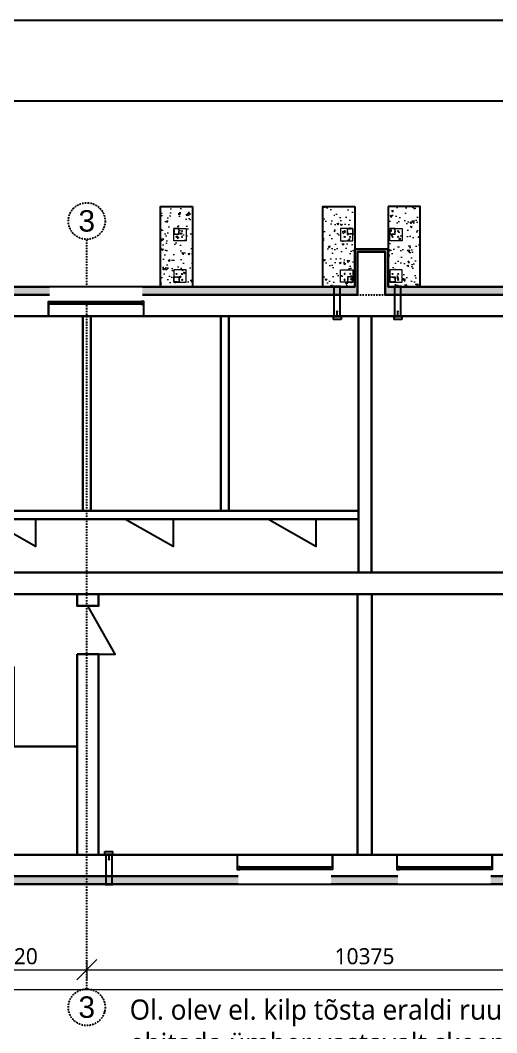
# Model space of a CAD drawing. Header units: millimetres. Extents: x 83708 to 840243643, y 645190 to 956201.
# Drawn here: x 323617 to 332514, y 937318 to 956201 of the extents above; entities that cross this region are included whole.
import ezdxf
from ezdxf import colors
from ezdxf.entities.mleader import LeaderData, LeaderLine
from ezdxf.math import Vec2, Vec3

# ---------------------------------------------------------------- set-up
doc = ezdxf.new("R2010")
doc.units = ezdxf.units.MM
doc.header["$PDMODE"] = 2
doc.header["$PDSIZE"] = 5
doc.linetypes.add('Dash', pattern=[3.2, 2, -1.2])
doc.linetypes.add('DASHDOTX2', pattern=[50.8, 25.4, -12.7, 0, -12.7])
for name, color, linetype in [('!ESP_Avatäited plaanil', 7, 'Continuous'), ('!ESP_EPS 120 Perimeeter', 141, 'Continuous'), ('!ESP_Mõõt', 252, 'Continuous'), ('!ESP_Teljed', 30, 'DASHDOTX2'), ('!ESP_Viited', 7, 'Continuous'), ('DUCT-S-1-DEVICE', 7, 'Continuous')]:
    doc.layers.add(name, color=color, linetype=linetype)
for name, color, linetype, lineweight in [('!ESP_Fassaad', 7, 'Continuous', 9), ('!ESP_Konstruktsioon lõikes', 7, 'Continuous', 30), ('_ol_ol_sein_vaates', 7, 'Continuous', 9)]:
    doc.layers.add(name, color=color, linetype=linetype, lineweight=lineweight)
doc.layers.add('!ESP_no_print', color=252, linetype='Continuous', plot=False)
doc.styles.add('Annotative', font='malgunsl.ttf', dxfattribs={"height": 2})
doc.styles.add('Arial', font='arial.ttf')
doc.dimstyles.new('Annotative', dxfattribs={"dimtxt": 2.5, "dimasz": 2.5, "dimexe": 1.25, "dimexo": 0.625, "dimtad": 1, "dimdec": 0, "dimrnd": 5, "dimtxsty": 'Annotative', "dimblk": 'OBLIQUE', "dimcen": 0, "dimdle": 1, "dimadec": 0, "dimazin": 0, "dimtfac": 1, "dimtdec": 0, "dimtmove": 0, "dimatfit": 3, "dimfxl": 1, "dimfxlon": 1, "dimarcsym": 1})

# ---------------------------------------------------------------- blocks, each defined once
blk = doc.blocks.new('A$Cef77760f')
at = {"layer": '!ESP_Teljed'}
for points in [[(-31825, -2104), (-31825, 11875)], [(-42300, 10840), (1500, 10840)], [(1500, 5260), (-42300, 5260)], [(1500, 0), (-42300, 0)]]:
    blk.add_lwpolyline(points, dxfattribs=at)
for centre in [(-31825, 12217), (-31825, -2446)]:
    blk.add_circle(centre, 342, dxfattribs=at)
at = {"layer": '!ESP_Teljed', "char_height": 400, "width": 684.66, "attachment_point": 5, "style": 'Arial'}
for insert in [(-31825, 12217), (-31825, -2446)]:
    blk.add_mtext('3', dxfattribs=dict(at, insert=insert))
blk = doc.blocks.new('_Oblique')
at = {"color": 0, "linetype": 'ByBlock', "lineweight": -2}
blk.add_line((-0.5, -0.5), (0.5, 0.5), dxfattribs=at)
blk = doc.blocks.new('*D837')
at = {"layer": '!ESP_Mõõt', "color": 0, "lineweight": -2, "transparency": 16777216}
for p, q in [((5455, -12435), (5455, -12773)), ((8175, -12435), (8175, -12773)), ((5305, -12585), (8325, -12585))]:
    blk.add_line(p, q, dxfattribs=at)
at = {"layer": 'Defpoints', "color": 0, "transparency": 16777216}
for p in [(5455, -11897), (8175, -11951), (8175, -12585)]:
    blk.add_point(p, dxfattribs=at)
at = {"layer": '!ESP_Mõõt', "color": 0, "lineweight": -2, "transparency": 16777216, "xscale": 375, "yscale": 375, "zscale": 375, "rotation": 180}
blk.add_blockref('_Oblique', (5455, -12585), dxfattribs=at)
at = {"layer": '!ESP_Mõõt', "color": 0, "lineweight": -2, "transparency": 16777216, "xscale": 375, "yscale": 375, "zscale": 375}
blk.add_blockref('_Oblique', (8175, -12585), dxfattribs=at)
at = {"layer": '!ESP_Mõõt', "color": 0, "lineweight": 0, "transparency": 16777216, "insert": (6815, -12336), "char_height": 300, "attachment_point": 5, "style": 'Annotative'}
blk.add_mtext('2720', dxfattribs=at)
blk = doc.blocks.new('*D838')
at = {"layer": '!ESP_Mõõt', "color": 0, "lineweight": -2, "transparency": 16777216}
for p, q in [((8175, -12435), (8175, -12773)), ((18550, -12435), (18550, -12773)), ((8025, -12585), (18700, -12585))]:
    blk.add_line(p, q, dxfattribs=at)
at = {"layer": 'Defpoints', "color": 0, "transparency": 16777216}
for p in [(8175, -11951), (18550, -11896), (18550, -12585)]:
    blk.add_point(p, dxfattribs=at)
at = {"layer": '!ESP_Mõõt', "color": 0, "lineweight": -2, "transparency": 16777216, "xscale": 375, "yscale": 375, "zscale": 375, "rotation": 180}
blk.add_blockref('_Oblique', (8175, -12585), dxfattribs=at)
at = {"layer": '!ESP_Mõõt', "color": 0, "lineweight": -2, "transparency": 16777216, "xscale": 375, "yscale": 375, "zscale": 375}
blk.add_blockref('_Oblique', (18550, -12585), dxfattribs=at)
at = {"layer": '!ESP_Mõõt', "color": 0, "lineweight": 0, "transparency": 16777216, "insert": (13362, -12336), "char_height": 300, "attachment_point": 5, "style": 'Annotative'}
blk.add_mtext('10375', dxfattribs=at)
blk = doc.blocks.new('*D833')
at = {"layer": '!ESP_Mõõt', "color": 0, "lineweight": -2, "transparency": 16777216}
for p, q in [((-200, -12812), (-200, -13150)), ((40200, -12812), (40200, -13150)), ((40350, -12962), (-350, -12962))]:
    blk.add_line(p, q, dxfattribs=at)
at = {"layer": 'Defpoints', "color": 0, "transparency": 16777216}
for p in [(-200, -11040), (40200, -11040), (-200, -12962)]:
    blk.add_point(p, dxfattribs=at)
at = {"layer": '!ESP_Mõõt', "color": 0, "lineweight": -2, "transparency": 16777216, "xscale": 375, "yscale": 375, "zscale": 375, "rotation": 180}
blk.add_blockref('_Oblique', (-200, -12962), dxfattribs=at)
at = {"layer": '!ESP_Mõõt', "color": 0, "lineweight": -2, "transparency": 16777216, "xscale": 375, "yscale": 375, "zscale": 375}
blk.add_blockref('_Oblique', (40200, -12962), dxfattribs=at)
at = {"layer": '!ESP_Mõõt', "color": 0, "lineweight": 0, "transparency": 16777216, "insert": (20000, -12713), "char_height": 300, "attachment_point": 5, "style": 'Annotative'}
blk.add_mtext('40400', dxfattribs=at)
blk = doc.blocks.new('A$C8ba190c6')
at = {"layer": '!ESP_Avatäited plaanil'}
for points in [[(-1760, 420), (-1760, -90), (-2660, 420)], [(-2920, -900), (-3431, -900), (-2920, 0)], [(-200, -900), (310, -900), (-200, 0)]]:
    blk.add_lwpolyline(points, dxfattribs=at)
at = {"layer": '!ESP_Konstruktsioon lõikes'}
for points in [[(-3160, 220), (-3160, 220), (-3160, 0), (-2760, 0), (-2760, 220), (-2660, 220), (-2660, 620)], [(-1760, 620), (-1760, 220), (-400, 220), (-400, 0), (0, 0), (0, 220)], [(-400, -2620), (-791, -2620), (-1580, -2620), (-1580, -1142), (-1760, -1142), (-1760, -3500), (-2760, -3500)]]:
    blk.add_lwpolyline(points, dxfattribs=at)
for points in [[(-3160, -900), (-2760, -900), (-2760, -4640), (-3160, -4640)], [(-400, -900), (0, -900), (0, -4640), (-400, -4640)]]:
    blk.add_lwpolyline(points, close=True, dxfattribs=at)
at = {"lineweight": 0}
for points in [[(-1760, -1250), (-2760, -1250), (-2760, -1500), (-1760, -1500)], [(-2235, -1250), (-2235, -3500), (-1981, -3000), (-2235, -3500), (-2467, -3000)], [(-1760, -1150), (-1760, -2750)], [(-1760, -1500), (-2760, -1500), (-2760, -1750), (-1760, -1750)], [(-1760, -1750), (-2760, -1750), (-2760, -2000), (-1760, -2000)], [(-1760, -2000), (-2760, -2000), (-2760, -2250), (-1760, -2250)], [(-1760, -2250), (-2760, -2250), (-2760, -2500), (-1760, -2500)], [(-1760, -2500), (-2760, -2500), (-2760, -2750), (-1760, -2750)], [(-1760, -2500), (-2760, -2500), (-2760, -2750), (-1760, -2750)], [(-2360, -2750), (-2760, -2750)], [(-1760, -2750), (-2760, -2750), (-2760, -3000), (-1760, -3000)], [(-1760, -2750), (-2360, -2750)], [(-1760, -3000), (-2760, -3000), (-2760, -3250), (-1760, -3250)], [(-1760, -3000), (-2760, -3000), (-2760, -3250), (-1760, -3250)], [(-1760, -3000), (-2360, -3000)], [(-1760, -3250), (-2760, -3250), (-2760, -3500), (-1760, -3500)], [(-1760, -3250), (-2360, -3250)], [(-1760, -3500), (-2360, -3500)]]:
    blk.add_lwpolyline(points, dxfattribs=at)
blk = doc.blocks.new('A$C9a3fe0df')
at = {"layer": '!ESP_Konstruktsioon lõikes'}
for points in [[(0, 11640), (530, 11640), (530, 10840), (13230, 10840), (13230, 11640), (13750, 11640), (13750, 10840), (26330, 10840), (26330, 11640), (26850, 11640), (26850, 10840), (39470, 10840), (39470, 11640), (40000, 11640), (40000, 0), (0, 0)], [(400, 10440), (39600, 10440), (39600, 400), (400, 400)], [(13490, 10440), (13250, 10440), (13250, 5660), (13490, 5660)], [(13495, 400), (13230, 400), (13230, 5260), (13495, 5260)]]:
    blk.add_lwpolyline(points, close=True, dxfattribs=at)
for points in [[(13230, 10840), (13230, 11640), (13750, 11640), (13750, 10840)], [(400, 10440), (40000, 10440)], [(6635, 5660), (18830, 5660)], [(18830, 5260), (6635, 5260)], [(13050, 5260), (13250, 5260)], [(13490, 5260), (13690, 5260)]]:
    blk.add_lwpolyline(points, dxfattribs=at)
blk = doc.blocks.new('A$C15717044')
blk.add_wipeout([(-890, 171), (890, 171), (890, 121), (865, 121), (865, -150), (-865, -150), (-865, 121), (-890, 121)])
at = {"layer": '!ESP_Avatäited plaanil'}
for points in [[(-890, 400), (-890, 171), (-890, 121), (-840, 121), (-840, 171), (-890, 171), (890, 171), (890, 400), (890, 171), (890, 121), (840, 121), (840, 171), (840, 121), (-840, 121), (-840, 146), (840, 146)], [(-865, -150), (865, -150)]]:
    blk.add_lwpolyline(points, dxfattribs=at)
blk = doc.blocks.new('A$Cf971dbfe')
at = {"layer": '!ESP_Fassaad', "color": 8}
for points in [[(-230, -230), (0, -230), (0, 0), (-230, 0)], [(0, -100), (-100, -100), (-100, 0), (0, 0)]]:
    blk.add_lwpolyline(points, close=True, dxfattribs=at)
at = {"layer": '!ESP_Fassaad', "color": 8, "linetype": 'Dash', "ltscale": 0.5}
blk.add_lwpolyline([(-5, -95), (-95, -95), (-95, -5), (-5, -5)], close=True, dxfattribs=at)
at = {"layer": '!ESP_Fassaad', "color": 8}
for centre in [(-155, -45), (-155, -155), (-50, -155)]:
    blk.add_circle(centre, 10, dxfattribs=at)
blk = doc.blocks.new('A$C8c9964b3')
at = {"color": 6, "xscale": -1}
blk.add_blockref('A$Cf971dbfe', (-3345, 0), dxfattribs=at)
at = {"color": 6}
blk.add_blockref('A$Cf971dbfe', (0, 0), dxfattribs=at)
at = {"color": 6, "rotation": 180}
blk.add_blockref('A$Cf971dbfe', (-3345, -1000), dxfattribs=at)
at = {"color": 6, "xscale": -1, "rotation": 180}
blk.add_blockref('A$Cf971dbfe', (0, -1000), dxfattribs=at)
blk = doc.blocks.new('*U737')
at = {"layer": 'DUCT-S-1-DEVICE', "color": 7, "linetype": 'Continuous', "lineweight": -3}
for p, q in [((73911, 80165, 2428), (73911, 80165, 2571)), ((73911, 80150, 2571), (73911, 80150, 2428)), ((73911, 80150, 2428), (74054, 80150, 2428)), ((74054, 80165, 2571), (74054, 80165, 2428)), ((74054, 80150, 2428), (74054, 80150, 2571)), ((73983, 79700, 2500), (73974, 79680, 2500)), ((73992, 79680, 2500), (73983, 79700, 2500)), ((73901, 79600, 2466), (73894, 79600, 2500)), ((73906, 79595, 2468), (73899, 79595, 2500)), ((73909, 79600, 2500), (73909, 79595, 2500)), ((73974, 79680, 2500), (73980, 79680, 2500)), ((73980, 79680, 2500), (73980, 79600, 2500)), ((73980, 79600, 2500), (73986, 79600, 2500)), ((73986, 79600, 2500), (73986, 79680, 2500)), ((73986, 79680, 2500), (73992, 79680, 2500)), ((74056, 79600, 2500), (74056, 79595, 2500)), ((74066, 79595, 2500), (74060, 79595, 2468)), ((74071, 79600, 2500), (74064, 79600, 2466))]:
    blk.add_line(p, q, dxfattribs=at)
at = {"layer": 'DUCT-S-1-DEVICE', "color": 5, "linetype": 'Continuous', "lineweight": -3}
for p, q in [((73911, 80165, 2571), (73911, 80150, 2571)), ((73911, 80165, 2571), (74054, 80165, 2571)), ((74054, 80150, 2571), (73911, 80150, 2571)), ((73928, 79600, 2500), (73928, 80150, 2500)), ((74038, 79600, 2500), (74038, 80150, 2500)), ((74054, 80165, 2571), (74054, 80150, 2571)), ((73983, 79700, 2500), (73974, 79680, 2500)), ((73992, 79680, 2500), (73983, 79700, 2500)), ((73894, 79600, 2500), (73901, 79600, 2534)), ((73894, 79600, 2500), (73899, 79595, 2500)), ((73899, 79595, 2500), (73906, 79595, 2532)), ((73901, 79600, 2534), (73920, 79600, 2563)), ((73906, 79595, 2532), (73924, 79595, 2559)), ((73909, 79595, 2500), (73909, 79542, 2500)), ((73920, 79600, 2563), (73949, 79600, 2582)), ((73924, 79595, 2559), (73951, 79595, 2577)), ((73949, 79600, 2582), (73983, 79600, 2588)), ((73951, 79595, 2577), (73983, 79595, 2583)), ((73974, 79680, 2500), (73980, 79680, 2500)), ((73980, 79680, 2500), (73980, 79600, 2500)), ((73980, 79600, 2500), (73986, 79600, 2500)), ((73983, 79600, 2588), (74017, 79600, 2582)), ((73983, 79595, 2583), (74015, 79595, 2577)), ((73986, 79600, 2500), (73986, 79680, 2500)), ((73986, 79680, 2500), (73992, 79680, 2500)), ((74015, 79595, 2577), (74042, 79595, 2559)), ((74017, 79600, 2582), (74045, 79600, 2563)), ((74042, 79595, 2559), (74060, 79595, 2532)), ((74045, 79600, 2563), (74064, 79600, 2534)), ((74056, 79595, 2500), (74056, 79542, 2500)), ((74060, 79595, 2532), (74066, 79595, 2500)), ((74064, 79600, 2534), (74071, 79600, 2500)), ((74071, 79600, 2500), (74066, 79595, 2500))]:
    blk.add_line(p, q, dxfattribs=at)
at = {"layer": 'DUCT-S-1-DEVICE', "color": 7, "linetype": 'Continuous', "lineweight": -3, "extrusion": (0, 1, 0)}
for centre in [(73983, 80150, 2500), (73983, 79600, 2500)]:
    blk.add_ellipse(centre, major_axis=(-55, 0), ratio=1, start_param=0, end_param=3.141593, dxfattribs=at)
at = {"layer": 'DUCT-S-1-DEVICE', "color": 7, "linetype": 'Continuous', "lineweight": -3, "extrusion": (0, -1, 0)}
blk.add_ellipse((73983, 79600, 2500), major_axis=(73.5, 0), ratio=1, start_param=0, end_param=3.141593, dxfattribs=at)
at = {"layer": 'DUCT-S-1-DEVICE', "color": 5, "linetype": 'Continuous', "lineweight": -3, "extrusion": (0, -1, 0)}
blk.add_ellipse((73983, 79542, 2500), major_axis=(73.5, 0), ratio=1, start_param=0, end_param=3.141593, dxfattribs=at)
blk = doc.blocks.new('*U738')
at = {"layer": 'DUCT-S-1-DEVICE', "color": 7, "linetype": 'Continuous', "lineweight": -3}
for p, q in [((72778, 80165, 2428), (72778, 80165, 2571)), ((72778, 80150, 2571), (72778, 80150, 2428)), ((72778, 80150, 2428), (72921, 80150, 2428)), ((72921, 80165, 2571), (72921, 80165, 2428)), ((72921, 80150, 2428), (72921, 80150, 2571)), ((72849, 79700, 2500), (72840, 79680, 2500)), ((72858, 79680, 2500), (72849, 79700, 2500)), ((72768, 79600, 2466), (72761, 79600, 2500)), ((72772, 79595, 2468), (72766, 79595, 2500)), ((72776, 79600, 2500), (72776, 79595, 2500)), ((72840, 79680, 2500), (72846, 79680, 2500)), ((72846, 79680, 2500), (72846, 79600, 2500)), ((72846, 79600, 2500), (72852, 79600, 2500)), ((72852, 79600, 2500), (72852, 79680, 2500)), ((72852, 79680, 2500), (72858, 79680, 2500)), ((72923, 79600, 2500), (72923, 79595, 2500)), ((72933, 79595, 2500), (72926, 79595, 2468)), ((72938, 79600, 2500), (72931, 79600, 2466))]:
    blk.add_line(p, q, dxfattribs=at)
at = {"layer": 'DUCT-S-1-DEVICE', "color": 5, "linetype": 'Continuous', "lineweight": -3}
for p, q in [((72778, 80165, 2571), (72778, 80150, 2571)), ((72778, 80165, 2571), (72921, 80165, 2571)), ((72921, 80150, 2571), (72778, 80150, 2571)), ((72794, 79600, 2500), (72794, 80150, 2500)), ((72904, 79600, 2500), (72904, 80150, 2500)), ((72921, 80165, 2571), (72921, 80150, 2571)), ((72849, 79700, 2500), (72840, 79680, 2500)), ((72858, 79680, 2500), (72849, 79700, 2500)), ((72761, 79600, 2500), (72768, 79600, 2534)), ((72761, 79600, 2500), (72766, 79595, 2500)), ((72766, 79595, 2500), (72772, 79595, 2532)), ((72768, 79600, 2534), (72787, 79600, 2563)), ((72772, 79595, 2532), (72790, 79595, 2559)), ((72776, 79595, 2500), (72776, 79542, 2500)), ((72787, 79600, 2563), (72815, 79600, 2582)), ((72790, 79595, 2559), (72817, 79595, 2577)), ((72815, 79600, 2582), (72849, 79600, 2588)), ((72817, 79595, 2577), (72849, 79595, 2583)), ((72840, 79680, 2500), (72846, 79680, 2500)), ((72846, 79680, 2500), (72846, 79600, 2500)), ((72846, 79600, 2500), (72852, 79600, 2500)), ((72849, 79600, 2588), (72883, 79600, 2582)), ((72849, 79595, 2583), (72881, 79595, 2577)), ((72852, 79600, 2500), (72852, 79680, 2500)), ((72852, 79680, 2500), (72858, 79680, 2500)), ((72881, 79595, 2577), (72908, 79595, 2559)), ((72883, 79600, 2582), (72912, 79600, 2563)), ((72908, 79595, 2559), (72926, 79595, 2532)), ((72912, 79600, 2563), (72931, 79600, 2534)), ((72923, 79595, 2500), (72923, 79542, 2500)), ((72926, 79595, 2532), (72933, 79595, 2500)), ((72931, 79600, 2534), (72938, 79600, 2500)), ((72938, 79600, 2500), (72933, 79595, 2500))]:
    blk.add_line(p, q, dxfattribs=at)
at = {"layer": 'DUCT-S-1-DEVICE', "color": 7, "linetype": 'Continuous', "lineweight": -3, "extrusion": (0, 1, 0)}
for centre in [(72849, 80150, 2500), (72849, 79600, 2500)]:
    blk.add_ellipse(centre, major_axis=(-55, 0), ratio=1, start_param=0, end_param=3.141593, dxfattribs=at)
at = {"layer": 'DUCT-S-1-DEVICE', "color": 7, "linetype": 'Continuous', "lineweight": -3, "extrusion": (0, -1, 0)}
blk.add_ellipse((72849, 79600, 2500), major_axis=(73.5, 0), ratio=1, start_param=0, end_param=3.141593, dxfattribs=at)
at = {"layer": 'DUCT-S-1-DEVICE', "color": 5, "linetype": 'Continuous', "lineweight": -3, "extrusion": (0, -1, 0)}
blk.add_ellipse((72849, 79542, 2500), major_axis=(73.5, 0), ratio=1, start_param=0, end_param=3.141593, dxfattribs=at)
blk = doc.blocks.new('*U744')
at = {"layer": 'DUCT-S-1-DEVICE', "color": 5, "linetype": 'Continuous', "lineweight": -3}
for p, q in [((68500, 69560, 2500), (68505, 69565, 2500)), ((68507, 69560, 2534), (68500, 69560, 2500)), ((68512, 69565, 2532), (68505, 69565, 2500)), ((68526, 69560, 2563), (68507, 69560, 2534)), ((68530, 69565, 2559), (68512, 69565, 2532)), ((68515, 69565, 2500), (68515, 69618, 2500)), ((68555, 69560, 2582), (68526, 69560, 2563)), ((68557, 69565, 2577), (68530, 69565, 2559)), ((68534, 69560, 2500), (68534, 69010, 2500)), ((68589, 69560, 2588), (68555, 69560, 2582)), ((68589, 69565, 2583), (68557, 69565, 2577)), ((68586, 69560, 2500), (68586, 69480, 2500)), ((68592, 69560, 2500), (68586, 69560, 2500)), ((68621, 69565, 2577), (68589, 69565, 2583)), ((68623, 69560, 2582), (68589, 69560, 2588)), ((68592, 69480, 2500), (68592, 69560, 2500)), ((68648, 69565, 2559), (68621, 69565, 2577)), ((68651, 69560, 2563), (68623, 69560, 2582)), ((68644, 69560, 2500), (68644, 69010, 2500)), ((68666, 69565, 2532), (68648, 69565, 2559)), ((68671, 69560, 2534), (68651, 69560, 2563)), ((68662, 69565, 2500), (68662, 69618, 2500)), ((68672, 69565, 2500), (68666, 69565, 2532)), ((68677, 69560, 2500), (68671, 69560, 2534)), ((68677, 69560, 2500), (68672, 69565, 2500)), ((68586, 69480, 2500), (68580, 69480, 2500)), ((68580, 69480, 2500), (68589, 69460, 2500)), ((68589, 69460, 2500), (68598, 69480, 2500)), ((68598, 69480, 2500), (68592, 69480, 2500)), ((68517, 68995, 2571), (68517, 69010, 2571)), ((68517, 69010, 2571), (68660, 69010, 2571)), ((68660, 68995, 2571), (68517, 68995, 2571)), ((68660, 68995, 2571), (68660, 69010, 2571))]:
    blk.add_line(p, q, dxfattribs=at)
at = {"layer": 'DUCT-S-1-DEVICE', "color": 7, "linetype": 'Continuous', "lineweight": -3}
for p, q in [((68500, 69560, 2500), (68507, 69560, 2466)), ((68505, 69565, 2500), (68512, 69565, 2468)), ((68515, 69560, 2500), (68515, 69565, 2500)), ((68586, 69560, 2500), (68586, 69480, 2500)), ((68592, 69560, 2500), (68586, 69560, 2500)), ((68592, 69480, 2500), (68592, 69560, 2500)), ((68662, 69560, 2500), (68662, 69565, 2500)), ((68666, 69565, 2468), (68672, 69565, 2500)), ((68671, 69560, 2466), (68677, 69560, 2500)), ((68586, 69480, 2500), (68580, 69480, 2500)), ((68580, 69480, 2500), (68589, 69460, 2500)), ((68589, 69460, 2500), (68598, 69480, 2500)), ((68598, 69480, 2500), (68592, 69480, 2500)), ((68660, 69010, 2428), (68517, 69010, 2428)), ((68517, 69010, 2428), (68517, 69010, 2571)), ((68517, 68995, 2571), (68517, 68995, 2428)), ((68660, 69010, 2571), (68660, 69010, 2428)), ((68660, 68995, 2428), (68660, 68995, 2571))]:
    blk.add_line(p, q, dxfattribs=at)
at = {"layer": 'DUCT-S-1-DEVICE', "color": 5, "linetype": 'Continuous', "lineweight": -3, "extrusion": (0, 1, 0)}
blk.add_ellipse((68589, 69618, 2500), major_axis=(-73.5, 0), ratio=1, start_param=0, end_param=3.141593, dxfattribs=at)
at = {"layer": 'DUCT-S-1-DEVICE', "color": 7, "linetype": 'Continuous', "lineweight": -3, "extrusion": (0, 1, 0)}
blk.add_ellipse((68589, 69560, 2500), major_axis=(-73.5, 0), ratio=1, start_param=0, end_param=3.141593, dxfattribs=at)
at = {"layer": 'DUCT-S-1-DEVICE', "color": 7, "linetype": 'Continuous', "lineweight": -3, "extrusion": (0, -1, 0)}
for centre in [(68589, 69560, 2500), (68589, 69010, 2500)]:
    blk.add_ellipse(centre, major_axis=(55, 0), ratio=1, start_param=0, end_param=3.141593, dxfattribs=at)
blk = doc.blocks.new('A$Cd7e57fc7')
at = {"layer": 'DUCT-S-1-DEVICE'}
for name in ['*U738', '*U737', '*U744']:
    blk.add_blockref(name, (-60000, -80000), dxfattribs=at)
blk = doc.blocks.new('A$C8bd7207e')
at = {"layer": '_ol_ol_sein_vaates', "linetype": 'ByBlock', "transparency": 33554687}
h = blk.add_hatch(dxfattribs=at)
h.set_pattern_fill('AR-CONC', color=256, scale=2, angle=90)
h.set_pattern_definition([(140, (-262392.27, -62659.9), (31.87817, 364.36934), [38.1, -419.1]), (85, (-262392.27, -62659.9), (-382.1137, -70.48684), [30.48, -335.28117]), (190.45144, (-262389.6, -62629.53), (-350.2355, 293.8825), [32.38, -356.1805]), (136.1842, (-262493.87, -62659.9), (84.08466, 542.1581), [57.15, -628.65]), (186.63556, (-262486.87, -62614.7), (-494.8522, 474.8083), [48.57, -534.2712]), (81.18415, (-262493.9, -62659.9), (-494.8522, 474.8083), [45.7199, -502.9195]), (111, (-262468.47, -62609.1), (204.5304, 303.22878), [38.1, -419.1]), (56, (-262468.47, -62609.1), (-368.37593, 123.60406), [30.48, -335.28]), (161.45145, (-262451.43, -62583.82), (-163.84554, 426.83284), [32.38, -356.1799]), (127.5, (-262392.27, -62659.89), (-169.11008, 6.177207), [0, -331.216, 0, -340.36, 0, -336.55]), (97.5, (-262392.27, -62659.89), (-200.36115, 133.63933), [0, -194.056, 0, -323.596, 0, -128.27]), (57.5, (-262392.27, -62773.17), (11.45749, 271.18119), [0, -127, 0, -396.24, 0, -525.78]), (47.5, (-262392.27, -62823.97), (-50.85298, 296.25836), [0, -165.1, 0, -263.144, 0, -373.38])])
h.paths.add_polyline_path([(-300, 50), (-300, -1450), (300, -1450), (300, 50)])
at = {"color": 0, "linetype": 'ByBlock', "transparency": 33554687}
blk.add_lwpolyline([(-300, 50), (-300, -1450), (300, -1450), (300, 50)], close=True, dxfattribs=at)
blk = doc.blocks.new('A$Cb56cea9a')
at = {"layer": '!ESP_Mõõt', "lineweight": 0}
for base, p1, p2, picture, middle in [((-200, -12962.2), (40200, -11040), (-200, -11040), '*D833', (20000, -12713.3)), ((8175, -12585.3), (5455, -11896.7), (8175, -11951.1), '*D837', (6815, -12336.3)), ((18550, -12585.3), (8175, -11951.1), (18550, -11896.3), '*D838', (13362.5, -12335.5))]:
    dim = blk.add_linear_dim(base=base, p1=p1, p2=p2, dimstyle='Annotative', dxfattribs=at)
    dim.commit()
    dim.dimension.update_dxf_attribs({"geometry": picture, "text_midpoint": middle})

msp = doc.modelspace()

# ---------------------------------------------------------------- hatches: boundary and pattern name
at = {"layer": '!ESP_EPS 120 Perimeeter'}
h = msp.add_hatch(dxfattribs=at)
h.set_pattern_fill('HONEY', color=256, scale=20, style=0)
h.set_pattern_definition([(0, (-481675.35, -124491.55), (95.25, 54.992613), [63.5, -127]), (120, (-481675.35, -124491.55), (-95.2499998, 54.9926133), [63.5, -127]), (60, (-481675.35, -124491.55), (2e-07, 109.9852262), [-127, 63.5])])
h.paths.add_polyline_path([(317263.7, 951229.3), (317263.7, 951929.3), (316533.7, 951929.3), (316533.7, 940089.3), (356833.7, 940089.3), (356833.7, 951929.3), (356103.7, 951929.3), (356103.7, 951229.3), (343583.7, 951229.3), (343583.7, 951929.3), (342963.7, 951929.3), (342963.7, 951229.3), (330483.7, 951229.3), (330483.7, 951929.3), (329863.7, 951929.3), (329863.7, 951229.3)])
h.paths.add_polyline_path([(329913.7, 951079.3), (329913.7, 951879.3), (330433.7, 951879.3), (330433.7, 951079.3), (343013.7, 951079.3), (343013.7, 951879.3), (343533.7, 951879.3), (343533.7, 951079.3), (356153.7, 951079.3), (356153.7, 951879.3), (356683.7, 951879.3), (356683.7, 940239.3), (316683.7, 940239.3), (316683.7, 951879.3), (317213.7, 951879.3), (317213.7, 951079.3)], flags=16)

# ---------------------------------------------------------------- linework, layer by layer
at = {"layer": '!ESP_Avatäited plaanil'}
for points in [[(323903.7, 946899.3), (323903.7, 946388.8), (323003.7, 946899.3)], [(326472.4, 946899.3), (326472.4, 946388.8), (325572.4, 946899.3)], [(329137.9, 946899.3), (329137.9, 946388.8), (328237.9, 946899.3)]]:
    msp.add_lwpolyline(points, dxfattribs=at)
at = {"layer": '!ESP_Konstruktsioon lõikes'}
for points in [[(316533.7, 951929.3), (317263.7, 951929.3), (317263.7, 951229.3), (329863.7, 951229.3), (329863.7, 951929.3), (330483.7, 951929.3), (330483.7, 951229.3), (342963.7, 951229.3), (342963.7, 951929.3), (343583.7, 951929.3), (343583.7, 951229.3), (356103.7, 951229.3), (356103.7, 951929.3), (356833.7, 951929.3), (356833.7, 940089.3), (316533.7, 940089.3)], [(316533.7, 951929.3), (317263.7, 951929.3), (317263.7, 951229.3), (329863.7, 951229.3), (329863.7, 951929.3), (330483.7, 951929.3), (330483.7, 951229.3), (342963.7, 951229.3), (342963.7, 951929.3), (343583.7, 951929.3), (343583.7, 951229.3), (356103.7, 951229.3), (356103.7, 951929.3), (356833.7, 951929.3), (356833.7, 940089.3), (316533.7, 940089.3)], [(316683.7, 951879.3), (317213.7, 951879.3), (317213.7, 951079.3), (329913.7, 951079.3), (329913.7, 951879.3), (330433.7, 951879.3), (330433.7, 951079.3), (343013.7, 951079.3), (343013.7, 951879.3), (343533.7, 951879.3), (343533.7, 951079.3), (356153.7, 951079.3), (356153.7, 951879.3), (356683.7, 951879.3), (356683.7, 940239.3), (316683.7, 940239.3)], [(316683.7, 951879.3), (317213.7, 951879.3), (317213.7, 951079.3), (329913.7, 951079.3), (329913.7, 951879.3), (330433.7, 951879.3), (330433.7, 951079.3), (343013.7, 951079.3), (343013.7, 951879.3), (343533.7, 951879.3), (343533.7, 951079.3), (356153.7, 951079.3), (356153.7, 951879.3), (356683.7, 951879.3), (356683.7, 940239.3), (316683.7, 940239.3)], [(327362.8, 950679.3), (327512.8, 950679.3), (327512.8, 947049.3), (327362.8, 947049.3)], [(329933.7, 947049.3), (329933.7, 946899.3), (317083.7, 946899.3), (317083.7, 947049.3)]]:
    msp.add_lwpolyline(points, close=True, dxfattribs=at)
at = {"layer": '!ESP_no_print'}
for points in [[(302249.6, 956200.6), (365249.6, 956200.6), (365249.6, 911650.6), (302249.6, 911650.6)], [(302249.6, 956200.6), (365249.6, 956200.6), (365249.6, 911650.6), (302249.6, 911650.6)], [(305249.6, 954700.6), (363749.6, 954700.6), (363749.6, 913150.6), (305249.6, 913150.6)], [(305249.6, 954700.6), (363749.6, 954700.6), (363749.6, 913150.6), (305249.6, 913150.6)]]:
    msp.add_lwpolyline(points, close=True, dxfattribs=at)

# ---------------------------------------------------------------- block references
at = {"lineweight": 0}
for name, p in [('A$Cef77760f', (356683.7, 940239.3)), ('A$C8c9964b3', (329828.7, 952314.3)), ('A$Cb56cea9a', (316683.7, 951079.3)), ('A$C9a3fe0df', (316683.7, 940239.3)), ('A$C8ba190c6', (325078.8, 945279.3))]:
    msp.add_blockref(name, p, dxfattribs=at)
at = {"xscale": -1}
for p in [(326533.7, 952679.3), (329563.7, 952679.3)]:
    msp.add_blockref('A$C8bd7207e', p, dxfattribs=at)
msp.add_blockref('A$C8bd7207e', (330783.7, 952679.3))
at = {"lineweight": 0, "xscale": -1}
msp.add_blockref('A$C8c9964b3', (330518.7, 952314.3), dxfattribs=at)

# ---------------------------------------------------------------- leaders
at = {"layer": '!ESP_Viited'}
ml = msp.add_multileader_mtext('Standard', dxfattribs=at)
ml.set_content('\\A1;Vundamendiplokk\\P\\pxql;2X1500x600x600 vastavalt sõlmele ', color=256, style='Annotative')
ml.set_leader_properties()
ml.build(insert=Vec2(0, 0))
ml.multileader.update_dxf_attribs({"text_left_attachment_type": 5, "dogleg_length": 0, "arrow_head_size": 375, "scale": 150})
ctx = ml.context
ctx.base_point, ctx.scale, ctx.char_height, ctx.arrow_head_size, ctx.landing_gap_size, ctx.plane_origin = Vec3(310595.6, 954242.3), 150, 375, 375, 0, Vec3(345339.9, 951024.2)
ctx.right_attachment = 5
notes = []
notes.append((ctx, [(1, (1, 1, 0), (318334.7, 953315.3), (-1, 0), 0, [(0, [(320593.7, 952679.3)], 0, [])])]))
ctx.mtext.insert, ctx.mtext.width, ctx.mtext.defined_height, ctx.mtext.flow_direction = Vec3(310595.6, 954433.1), 8620.807, 2192.5, 5
for ctx, leaders in notes:
    for number, flags, end, landing, length, lines in leaders:
        leader = LeaderData()
        leader.index, (leader.has_last_leader_line, leader.has_dogleg_vector, leader.attachment_direction) = number, flags
        leader.last_leader_point, leader.dogleg_vector, leader.dogleg_length = Vec3(end), Vec3(landing), length
        for number, points, colour, breaks in lines:
            line = LeaderLine()
            line.index, line.vertices, line.color, line.breaks = number, Vec3.list(points), colors.encode_raw_color(colour), breaks
            leader.lines.append(line)
        ctx.leaders.append(leader)

# ---------------------------------------------------------------- next in the draw order: block references
at = {"lineweight": 0, "rotation": 180}
msp.add_blockref('A$C15717044', (325033.7, 951079.3), dxfattribs=at)
at = {"lineweight": 0}
for p in [(328556.2, 940239.3), (331536.2, 940239.3)]:
    msp.add_blockref('A$C15717044', p, dxfattribs=at)

# ---------------------------------------------------------------- next in the draw order: linework, layer by layer
at = {"layer": '!ESP_Konstruktsioon lõikes'}
msp.add_lwpolyline([(324783.9, 950679.3), (324933.9, 950679.3), (324933.9, 947049.3), (324783.9, 947049.3)], close=True, dxfattribs=at)

# ---------------------------------------------------------------- next in the draw order: block references
at = {"color": 6}
msp.add_blockref('A$Cd7e57fc7', (316683.7, 951079.3), dxfattribs=at)

# ---------------------------------------------------------------- next in the draw order: leaders
at = {"layer": '!ESP_Viited'}
ml = msp.add_multileader_mtext('Standard', dxfattribs=at)
ml.set_content('Ol. olev el. kilp tõsta eraldi ruumi, \\Pehitada ümber vastavalt skeemile . \\POl. olevad kaablid pikendada. ', color=256, style='Annotative')
ml.set_leader_properties()
ml.build(insert=Vec2(0, 0))
ml.multileader.update_dxf_attribs({"text_left_attachment_type": 5, "text_right_attachment_type": 5, "dogleg_length": 0, "arrow_head_size": 375, "scale": 150})
ctx = ml.context
ctx.base_point, ctx.scale, ctx.char_height, ctx.arrow_head_size, ctx.landing_gap_size, ctx.plane_origin = Vec3(325660.2, 936125.1), 150, 375, 375, 0, Vec3(339725.8, 942474.2)
ctx.left_attachment, ctx.right_attachment = 5, 5
notes = []
notes.append((ctx, [(1, (1, 1, 0), (333431.7, 936125.1), (-1, 0), 0, [(0, [(337185, 945375.5)], 0, [])])]))
ctx.mtext.insert, ctx.mtext.flow_direction = Vec3(325660.2, 937937.5), 5
for ctx, leaders in notes:
    for number, flags, end, landing, length, lines in leaders:
        leader = LeaderData()
        leader.index, (leader.has_last_leader_line, leader.has_dogleg_vector, leader.attachment_direction) = number, flags
        leader.last_leader_point, leader.dogleg_vector, leader.dogleg_length = Vec3(end), Vec3(landing), length
        for number, points, colour, breaks in lines:
            line = LeaderLine()
            line.index, line.vertices, line.color, line.breaks = number, Vec3.list(points), colors.encode_raw_color(colour), breaks
            leader.lines.append(line)
        ctx.leaders.append(leader)

doc.saveas('drawing.dxf')
